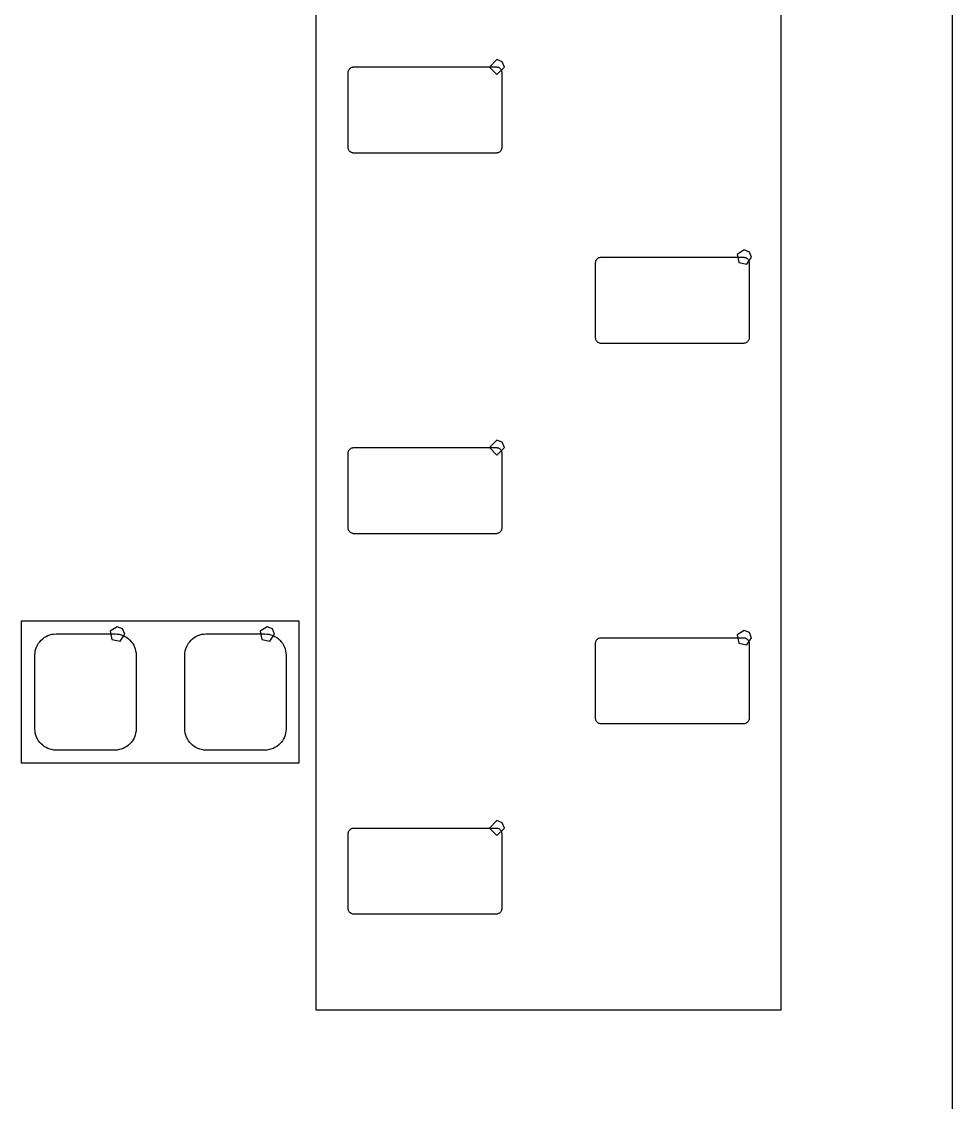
# Model space of a CAD drawing. Extents: x 114 to 258, y 8 to 198.
# Drawn here: x 244.13 to 256.55, y 135.88 to 150.31 of the extents above; entities that cross this region are included whole.
import ezdxf

# ---------------------------------------------------------------- set-up
doc = ezdxf.new("R2010")
doc.units = 0

msp = doc.modelspace()

# ---------------------------------------------------------------- linework, layer by layer
at = {"layer": 'Layer 1', "color": 7}
for points in [[(256.54762, 99.8091), (256.54762, 187.80994)], [(248.05894, 137.109), (248.05894, 158.65836)], [(254.25908, 158.65836), (254.25908, 137.109)], [(250.468638, 149.800796), (250.368638, 149.700796), (250.468638, 149.600796), (250.568638, 149.700796), (250.539349, 149.771507), (250.468638, 149.800796), (250.468638, 149.800796)], [(248.48566, 149.64136), (248.4882, 149.64898)], [(248.48566, 149.63374), (248.48566, 149.64136)], [(248.48566, 149.62866), (248.48566, 149.63374)], [(248.48566, 148.6279), (248.48566, 149.62866)], [(248.4882, 149.64898), (248.49074, 149.6566)], [(248.49074, 149.6566), (248.49328, 149.66168)], [(248.49328, 149.66168), (248.49836, 149.6693)], [(248.49836, 149.6693), (248.5009, 149.67438)], [(248.5009, 149.67438), (248.50598, 149.67946)], [(248.50598, 149.67946), (248.5136, 149.68454)], [(248.5136, 149.68454), (248.51868, 149.68962)], [(248.51868, 149.68962), (248.52376, 149.6947)], [(248.52376, 149.6947), (248.53138, 149.69724)], [(248.53138, 149.69724), (248.539, 149.69978)], [(248.539, 149.69978), (248.54662, 149.69978)], [(248.54662, 149.69978), (248.5517, 149.70232)], [(248.5517, 149.70232), (248.55932, 149.70232)], [(248.55932, 149.70232), (250.45924, 149.70232)], [(250.45924, 149.70232), (250.46686, 149.70232)], [(250.46686, 149.70232), (250.47448, 149.69978)], [(250.47448, 149.69978), (250.4821, 149.69978)], [(250.4821, 149.69978), (250.48972, 149.69724)], [(250.48972, 149.69724), (250.4948, 149.6947)], [(250.4948, 149.6947), (250.50242, 149.68962)], [(250.50242, 149.68962), (250.5075, 149.68454)], [(250.5075, 149.68454), (250.51258, 149.67946)], [(250.51258, 149.67946), (250.51766, 149.67438)], [(250.51766, 149.67438), (250.52274, 149.6693)], [(250.52274, 149.6693), (250.52528, 149.66168)], [(250.52528, 149.66168), (250.53036, 149.6566)], [(250.53036, 149.6566), (250.5329, 149.64898)], [(250.5329, 149.64898), (250.5329, 149.64136)], [(250.5329, 149.64136), (250.53544, 149.63374)], [(250.53544, 149.63374), (250.53544, 149.62866)], [(250.53544, 149.62866), (250.53544, 148.6279)], [(248.48566, 148.62028), (248.48566, 148.6279)], [(248.48566, 148.61266), (248.48566, 148.62028)], [(248.4882, 148.60504), (248.48566, 148.61266)], [(250.53544, 148.62028), (250.5329, 148.61266)], [(250.5329, 148.61266), (250.5329, 148.60504)], [(250.53544, 148.6279), (250.53544, 148.62028)], [(248.49074, 148.59996), (248.4882, 148.60504)], [(248.49328, 148.59234), (248.49074, 148.59996)], [(248.49836, 148.58472), (248.49328, 148.59234)], [(248.5009, 148.57964), (248.49836, 148.58472)], [(248.50598, 148.57456), (248.5009, 148.57964)], [(248.5136, 148.56948), (248.50598, 148.57456)], [(248.51868, 148.5644), (248.5136, 148.56948)], [(248.52376, 148.56186), (248.51868, 148.5644)], [(248.53138, 148.55932), (248.52376, 148.56186)], [(248.539, 148.55678), (248.53138, 148.55932)], [(248.54662, 148.55424), (248.539, 148.55678)], [(248.5517, 148.5517), (248.54662, 148.55424)], [(248.55932, 148.5517), (248.5517, 148.5517)], [(250.45924, 148.5517), (248.55932, 148.5517)], [(250.46686, 148.5517), (250.45924, 148.5517)], [(250.47448, 148.55424), (250.46686, 148.5517)], [(250.4821, 148.55678), (250.47448, 148.55424)], [(250.48972, 148.55932), (250.4821, 148.55678)], [(250.4948, 148.56186), (250.48972, 148.55932)], [(250.50242, 148.5644), (250.4948, 148.56186)], [(250.5075, 148.56948), (250.50242, 148.5644)], [(250.51258, 148.57456), (250.5075, 148.56948)], [(250.51766, 148.57964), (250.51258, 148.57456)], [(250.52274, 148.58472), (250.51766, 148.57964)], [(250.52528, 148.59234), (250.52274, 148.58472)], [(250.53036, 148.59996), (250.52528, 148.59234)], [(250.5329, 148.60504), (250.53036, 148.59996)], [(253.768606, 147.260796), (253.676218, 147.199064), (253.697895, 147.090085), (253.806874, 147.068408), (253.868606, 147.160796), (253.839317, 147.231507), (253.768606, 147.260796), (253.768606, 147.260796)], [(251.78512, 147.09374), (251.78766, 147.10136)], [(251.78512, 147.08866), (251.78512, 147.09374)], [(251.78512, 146.0879), (251.78512, 147.08866)], [(251.78766, 147.10898), (251.7902, 147.1166)], [(251.78766, 147.10136), (251.78766, 147.10898)], [(251.7902, 147.1166), (251.79274, 147.12168)], [(251.79274, 147.12168), (251.79782, 147.1293)], [(251.79782, 147.1293), (251.8029, 147.13438)], [(251.8029, 147.13438), (251.80798, 147.13946)], [(251.80798, 147.13946), (251.81306, 147.14454)], [(251.81306, 147.14454), (251.81814, 147.14962)], [(251.81814, 147.14962), (251.82576, 147.1547)], [(251.82576, 147.1547), (251.83084, 147.15724)], [(251.83084, 147.15724), (251.83846, 147.15978)], [(251.83846, 147.15978), (251.84608, 147.15978)], [(251.84608, 147.15978), (251.8537, 147.16232)], [(251.8537, 147.16232), (251.86132, 147.16232)], [(251.86132, 147.16232), (253.76124, 147.16232)], [(253.76124, 147.16232), (253.76632, 147.16232)], [(253.76632, 147.16232), (253.77394, 147.15978)], [(253.77394, 147.15978), (253.78156, 147.15978)], [(253.78156, 147.15978), (253.78918, 147.15724)], [(253.78918, 147.15724), (253.79426, 147.1547)], [(253.79426, 147.1547), (253.80188, 147.14962)], [(253.80188, 147.14962), (253.80696, 147.14454)], [(253.80696, 147.14454), (253.81204, 147.13946)], [(253.81204, 147.13946), (253.81712, 147.13438)], [(253.81712, 147.13438), (253.8222, 147.1293)], [(253.8222, 147.1293), (253.82728, 147.12168)], [(253.82728, 147.12168), (253.82982, 147.1166)], [(253.82982, 147.1166), (253.83236, 147.10898)], [(253.83236, 147.10898), (253.8349, 147.10136)], [(253.8349, 147.10136), (253.8349, 147.09374)], [(253.8349, 147.09374), (253.8349, 147.08866)], [(253.8349, 147.08866), (253.8349, 146.0879)], [(251.78512, 146.08028), (251.78512, 146.0879)], [(251.78766, 146.07266), (251.78512, 146.08028)], [(251.78766, 146.06504), (251.78766, 146.07266)], [(251.7902, 146.05996), (251.78766, 146.06504)], [(251.79274, 146.05234), (251.7902, 146.05996)], [(251.79782, 146.04472), (251.79274, 146.05234)], [(251.8029, 146.03964), (251.79782, 146.04472)], [(251.80798, 146.03456), (251.8029, 146.03964)], [(251.81306, 146.02948), (251.80798, 146.03456)], [(251.81814, 146.0244), (251.81306, 146.02948)], [(251.82576, 146.02186), (251.81814, 146.0244)], [(251.83084, 146.01932), (251.82576, 146.02186)], [(251.83846, 146.01678), (251.83084, 146.01932)], [(251.84608, 146.01424), (251.83846, 146.01678)], [(251.8537, 146.0117), (251.84608, 146.01424)], [(251.86132, 146.0117), (251.8537, 146.0117)], [(253.76124, 146.0117), (251.86132, 146.0117)], [(253.76632, 146.0117), (253.76124, 146.0117)], [(253.77394, 146.01424), (253.76632, 146.0117)], [(253.78156, 146.01678), (253.77394, 146.01424)], [(253.78918, 146.01932), (253.78156, 146.01678)], [(253.79426, 146.02186), (253.78918, 146.01932)], [(253.80188, 146.0244), (253.79426, 146.02186)], [(253.80696, 146.02948), (253.80188, 146.0244)], [(253.81204, 146.03456), (253.80696, 146.02948)], [(253.81712, 146.03964), (253.81204, 146.03456)], [(253.8222, 146.04472), (253.81712, 146.03964)], [(253.82728, 146.05234), (253.8222, 146.04472)], [(253.82982, 146.05996), (253.82728, 146.05234)], [(253.83236, 146.06504), (253.82982, 146.05996)], [(253.8349, 146.07266), (253.83236, 146.06504)], [(253.8349, 146.0879), (253.8349, 146.08028)], [(253.8349, 146.08028), (253.8349, 146.07266)], [(250.468638, 144.720796), (250.368638, 144.620796), (250.468638, 144.520796), (250.568638, 144.620796), (250.539349, 144.691507), (250.468638, 144.720796), (250.468638, 144.720796)], [(248.48566, 144.56136), (248.4882, 144.56898)], [(248.4882, 144.56898), (248.49074, 144.5766)], [(248.49074, 144.5766), (248.49328, 144.58168)], [(248.49328, 144.58168), (248.49836, 144.5893)], [(248.49836, 144.5893), (248.5009, 144.59438)], [(248.5009, 144.59438), (248.50598, 144.59946)], [(248.50598, 144.59946), (248.5136, 144.60454)], [(248.5136, 144.60454), (248.51868, 144.60962)], [(248.51868, 144.60962), (248.52376, 144.6147)], [(248.52376, 144.6147), (248.53138, 144.61724)], [(248.53138, 144.61724), (248.539, 144.61978)], [(248.539, 144.61978), (248.54662, 144.61978)], [(248.54662, 144.61978), (248.5517, 144.62232)], [(248.5517, 144.62232), (248.55932, 144.62232)], [(248.55932, 144.62232), (250.45924, 144.62232)], [(250.45924, 144.62232), (250.46686, 144.62232)], [(250.46686, 144.62232), (250.47448, 144.61978)], [(250.47448, 144.61978), (250.4821, 144.61978)], [(250.4821, 144.61978), (250.48972, 144.61724)], [(250.48972, 144.61724), (250.4948, 144.6147)], [(250.4948, 144.6147), (250.50242, 144.60962)], [(250.50242, 144.60962), (250.5075, 144.60454)], [(250.5075, 144.60454), (250.51258, 144.59946)], [(250.51258, 144.59946), (250.51766, 144.59438)], [(250.51766, 144.59438), (250.52274, 144.5893)], [(250.52274, 144.5893), (250.52528, 144.58168)], [(250.52528, 144.58168), (250.53036, 144.5766)], [(250.53036, 144.5766), (250.5329, 144.56898)], [(250.5329, 144.56898), (250.5329, 144.56136)], [(248.48566, 144.55374), (248.48566, 144.56136)], [(248.48566, 144.54866), (248.48566, 144.55374)], [(248.48566, 143.5479), (248.48566, 144.54866)], [(250.5329, 144.56136), (250.53544, 144.55374)], [(250.53544, 144.55374), (250.53544, 144.54866)], [(250.53544, 144.54866), (250.53544, 143.5479)], [(248.48566, 143.54028), (248.48566, 143.5479)], [(248.48566, 143.53266), (248.48566, 143.54028)], [(248.4882, 143.52504), (248.48566, 143.53266)], [(248.49074, 143.51996), (248.4882, 143.52504)], [(248.49328, 143.51234), (248.49074, 143.51996)], [(248.49836, 143.50472), (248.49328, 143.51234)], [(248.5009, 143.49964), (248.49836, 143.50472)], [(248.50598, 143.49456), (248.5009, 143.49964)], [(248.5136, 143.48948), (248.50598, 143.49456)], [(248.51868, 143.4844), (248.5136, 143.48948)], [(248.52376, 143.48186), (248.51868, 143.4844)], [(248.53138, 143.47932), (248.52376, 143.48186)], [(248.539, 143.47678), (248.53138, 143.47932)], [(248.54662, 143.47424), (248.539, 143.47678)], [(248.5517, 143.4717), (248.54662, 143.47424)], [(248.55932, 143.4717), (248.5517, 143.4717)], [(250.45924, 143.4717), (248.55932, 143.4717)], [(250.46686, 143.4717), (250.45924, 143.4717)], [(250.47448, 143.47424), (250.46686, 143.4717)], [(250.4821, 143.47678), (250.47448, 143.47424)], [(250.48972, 143.47932), (250.4821, 143.47678)], [(250.4948, 143.48186), (250.48972, 143.47932)], [(250.50242, 143.4844), (250.4948, 143.48186)], [(250.5075, 143.48948), (250.50242, 143.4844)], [(250.51258, 143.49456), (250.5075, 143.48948)], [(250.51766, 143.49964), (250.51258, 143.49456)], [(250.52274, 143.50472), (250.51766, 143.49964)], [(250.52528, 143.51234), (250.52274, 143.50472)], [(250.53036, 143.51996), (250.52528, 143.51234)], [(250.5329, 143.52504), (250.53036, 143.51996)], [(250.53544, 143.54028), (250.5329, 143.53266)], [(250.5329, 143.53266), (250.5329, 143.52504)], [(250.53544, 143.5479), (250.53544, 143.54028)], [(244.12702, 140.40846), (244.12702, 142.30838)], [(244.12702, 142.30838), (247.8278, 142.30838)], [(247.8278, 142.30838), (247.8278, 140.40846)], [(244.47754, 142.11026), (244.50548, 142.12042)], [(244.50548, 142.12042), (244.53088, 142.12804)], [(244.53088, 142.12804), (244.55882, 142.13058)], [(244.55882, 142.13058), (244.58676, 142.13312)], [(244.58676, 142.13312), (245.37416, 142.13312)], [(245.402608, 142.229818), (245.31022, 142.168086), (245.331897, 142.059107), (245.440876, 142.03743), (245.502608, 142.129818), (245.473319, 142.200529), (245.402608, 142.229818), (245.402608, 142.229818)], [(245.37416, 142.13312), (245.4021, 142.13058)], [(245.4021, 142.13058), (245.4275, 142.12804)], [(245.4275, 142.12804), (245.45544, 142.12042)], [(245.45544, 142.12042), (245.48084, 142.11026)], [(246.47906, 142.11026), (246.50446, 142.12042)], [(246.50446, 142.12042), (246.5324, 142.12804)], [(246.5324, 142.12804), (246.5578, 142.13058)], [(246.5578, 142.13058), (246.58574, 142.13312)], [(246.58574, 142.13312), (247.37314, 142.13312)], [(247.402604, 142.229818), (247.310216, 142.168086), (247.331893, 142.059107), (247.440872, 142.03743), (247.502604, 142.129818), (247.473315, 142.200529), (247.402604, 142.229818), (247.402604, 142.229818)], [(247.37314, 142.13312), (247.40108, 142.13058)], [(247.40108, 142.13058), (247.42902, 142.12804)], [(247.42902, 142.12804), (247.45442, 142.12042)], [(247.45442, 142.12042), (247.48236, 142.11026)], [(253.768606, 142.180796), (253.676218, 142.119064), (253.697895, 142.010085), (253.806874, 141.988408), (253.868606, 142.080796), (253.839317, 142.151507), (253.768606, 142.180796), (253.768606, 142.180796)], [(244.32768, 141.95786), (244.33784, 141.98326)], [(244.33784, 141.98326), (244.35308, 142.00866)], [(244.35308, 142.00866), (244.36832, 142.02898)], [(244.36832, 142.02898), (244.38864, 142.0493)], [(244.38864, 142.0493), (244.40896, 142.06962)], [(244.40896, 142.06962), (244.42928, 142.08486)], [(244.42928, 142.08486), (244.45468, 142.1001)], [(244.45468, 142.1001), (244.47754, 142.11026)], [(245.48084, 142.11026), (245.50624, 142.1001)], [(245.50624, 142.1001), (245.5291, 142.08486)], [(245.5291, 142.08486), (245.55196, 142.06962)], [(245.55196, 142.06962), (245.57228, 142.0493)], [(245.57228, 142.0493), (245.59006, 142.02898)], [(245.59006, 142.02898), (245.60784, 142.00866)], [(245.60784, 142.00866), (245.62308, 141.98326)], [(245.62308, 141.98326), (245.63324, 141.95786)], [(246.32666, 141.95786), (246.33936, 141.98326)], [(246.33936, 141.98326), (246.35206, 142.00866)], [(246.35206, 142.00866), (246.36984, 142.02898)], [(246.36984, 142.02898), (246.38762, 142.0493)], [(246.38762, 142.0493), (246.40794, 142.06962)], [(246.40794, 142.06962), (246.4308, 142.08486)], [(246.4308, 142.08486), (246.45366, 142.1001)], [(246.45366, 142.1001), (246.47906, 142.11026)], [(247.48236, 142.11026), (247.50522, 142.1001)], [(247.50522, 142.1001), (247.53062, 142.08486)], [(247.53062, 142.08486), (247.55348, 142.06962)], [(247.55348, 142.06962), (247.5738, 142.0493)], [(247.5738, 142.0493), (247.59158, 142.02898)], [(247.59158, 142.02898), (247.60682, 142.00866)], [(247.60682, 142.00866), (247.62206, 141.98326)], [(247.62206, 141.98326), (247.63476, 141.95786)], [(251.78512, 142.01374), (251.78766, 142.02136)], [(251.78512, 142.00866), (251.78512, 142.01374)], [(251.78512, 141.0079), (251.78512, 142.00866)], [(251.78766, 142.02898), (251.7902, 142.0366)], [(251.78766, 142.02136), (251.78766, 142.02898)], [(251.7902, 142.0366), (251.79274, 142.04168)], [(251.79274, 142.04168), (251.79782, 142.0493)], [(251.79782, 142.0493), (251.8029, 142.05438)], [(251.8029, 142.05438), (251.80798, 142.05946)], [(251.80798, 142.05946), (251.81306, 142.06454)], [(251.81306, 142.06454), (251.81814, 142.06962)], [(251.81814, 142.06962), (251.82576, 142.0747)], [(251.82576, 142.0747), (251.83084, 142.07724)], [(251.83084, 142.07724), (251.83846, 142.07978)], [(251.83846, 142.07978), (251.84608, 142.07978)], [(251.84608, 142.07978), (251.8537, 142.08232)], [(251.8537, 142.08232), (251.86132, 142.08232)], [(251.86132, 142.08232), (253.76124, 142.08232)], [(253.76124, 142.08232), (253.76632, 142.08232)], [(253.76632, 142.08232), (253.77394, 142.07978)], [(253.77394, 142.07978), (253.78156, 142.07978)], [(253.78156, 142.07978), (253.78918, 142.07724)], [(253.78918, 142.07724), (253.79426, 142.0747)], [(253.79426, 142.0747), (253.80188, 142.06962)], [(253.80188, 142.06962), (253.80696, 142.06454)], [(253.80696, 142.06454), (253.81204, 142.05946)], [(253.81204, 142.05946), (253.81712, 142.05438)], [(253.81712, 142.05438), (253.8222, 142.0493)], [(253.8222, 142.0493), (253.82728, 142.04168)], [(253.82728, 142.04168), (253.82982, 142.0366)], [(253.82982, 142.0366), (253.83236, 142.02898)], [(253.83236, 142.02898), (253.8349, 142.02136)], [(253.8349, 142.02136), (253.8349, 142.01374)], [(253.8349, 142.01374), (253.8349, 142.00866)], [(253.8349, 142.00866), (253.8349, 141.0079)], [(244.30482, 141.85118), (244.30736, 141.87912)], [(244.30482, 140.86312), (244.30482, 141.85118)], [(244.30736, 141.87912), (244.3099, 141.90706)], [(244.3099, 141.90706), (244.31752, 141.93246)], [(244.31752, 141.93246), (244.32768, 141.95786)], [(245.63324, 141.95786), (245.6434, 141.93246)], [(245.6434, 141.93246), (245.64848, 141.90706)], [(245.64848, 141.90706), (245.65356, 141.87912)], [(245.65356, 141.87912), (245.6561, 141.85118)], [(245.6561, 141.85118), (245.6561, 140.86312)], [(246.30634, 141.87912), (246.31142, 141.90706)], [(246.30634, 141.85118), (246.30634, 141.87912)], [(246.30634, 140.86312), (246.30634, 141.85118)], [(246.31142, 141.90706), (246.3165, 141.93246)], [(246.3165, 141.93246), (246.32666, 141.95786)], [(247.63476, 141.95786), (247.64238, 141.93246)], [(247.64238, 141.93246), (247.65, 141.90706)], [(247.65, 141.90706), (247.65254, 141.87912)], [(247.65254, 141.87912), (247.65508, 141.85118)], [(247.65508, 141.85118), (247.65508, 140.86312)], [(251.78512, 141.00028), (251.78512, 141.0079)], [(251.78766, 140.99266), (251.78512, 141.00028)], [(251.78766, 140.98504), (251.78766, 140.99266)], [(251.7902, 140.97996), (251.78766, 140.98504)], [(251.79274, 140.97234), (251.7902, 140.97996)], [(251.79782, 140.96472), (251.79274, 140.97234)], [(251.8029, 140.95964), (251.79782, 140.96472)], [(253.8222, 140.96472), (253.81712, 140.95964)], [(253.82728, 140.97234), (253.8222, 140.96472)], [(253.82982, 140.97996), (253.82728, 140.97234)], [(253.83236, 140.98504), (253.82982, 140.97996)], [(253.8349, 140.99266), (253.83236, 140.98504)], [(253.8349, 141.0079), (253.8349, 141.00028)], [(253.8349, 141.00028), (253.8349, 140.99266)], [(244.30736, 140.83518), (244.30482, 140.86312)], [(244.3099, 140.80978), (244.30736, 140.83518)], [(245.65356, 140.83518), (245.64848, 140.80978)], [(245.6561, 140.86312), (245.65356, 140.83518)], [(246.30634, 140.83518), (246.30634, 140.86312)], [(246.31142, 140.80978), (246.30634, 140.83518)], [(247.65254, 140.83518), (247.65, 140.80978)], [(247.65508, 140.86312), (247.65254, 140.83518)], [(251.80798, 140.95456), (251.8029, 140.95964)], [(251.81306, 140.94948), (251.80798, 140.95456)], [(251.81814, 140.9444), (251.81306, 140.94948)], [(251.82576, 140.94186), (251.81814, 140.9444)], [(251.83084, 140.93932), (251.82576, 140.94186)], [(251.83846, 140.93678), (251.83084, 140.93932)], [(251.84608, 140.93424), (251.83846, 140.93678)], [(251.8537, 140.9317), (251.84608, 140.93424)], [(251.86132, 140.9317), (251.8537, 140.9317)], [(253.76124, 140.9317), (251.86132, 140.9317)], [(253.76632, 140.9317), (253.76124, 140.9317)], [(253.77394, 140.93424), (253.76632, 140.9317)], [(253.78156, 140.93678), (253.77394, 140.93424)], [(253.78918, 140.93932), (253.78156, 140.93678)], [(253.79426, 140.94186), (253.78918, 140.93932)], [(253.80188, 140.9444), (253.79426, 140.94186)], [(253.80696, 140.94948), (253.80188, 140.9444)], [(253.81204, 140.95456), (253.80696, 140.94948)], [(253.81712, 140.95964), (253.81204, 140.95456)], [(244.31752, 140.78184), (244.3099, 140.80978)], [(244.32768, 140.75644), (244.31752, 140.78184)], [(244.33784, 140.73104), (244.32768, 140.75644)], [(244.35308, 140.70818), (244.33784, 140.73104)], [(244.36832, 140.68532), (244.35308, 140.70818)], [(244.38864, 140.665), (244.36832, 140.68532)], [(245.59006, 140.68532), (245.57228, 140.665)], [(245.60784, 140.70818), (245.59006, 140.68532)], [(245.62308, 140.73104), (245.60784, 140.70818)], [(245.63324, 140.75644), (245.62308, 140.73104)], [(245.6434, 140.78184), (245.63324, 140.75644)], [(245.64848, 140.80978), (245.6434, 140.78184)], [(246.3165, 140.78184), (246.31142, 140.80978)], [(246.32666, 140.75644), (246.3165, 140.78184)], [(246.33936, 140.73104), (246.32666, 140.75644)], [(246.35206, 140.70818), (246.33936, 140.73104)], [(246.36984, 140.68532), (246.35206, 140.70818)], [(246.38762, 140.665), (246.36984, 140.68532)], [(247.59158, 140.68532), (247.5738, 140.665)], [(247.60682, 140.70818), (247.59158, 140.68532)], [(247.62206, 140.73104), (247.60682, 140.70818)], [(247.63476, 140.75644), (247.62206, 140.73104)], [(247.64238, 140.78184), (247.63476, 140.75644)], [(247.65, 140.80978), (247.64238, 140.78184)], [(244.40896, 140.64722), (244.38864, 140.665)], [(244.42928, 140.62944), (244.40896, 140.64722)], [(244.45468, 140.61674), (244.42928, 140.62944)], [(244.47754, 140.60404), (244.45468, 140.61674)], [(244.50548, 140.59388), (244.47754, 140.60404)], [(244.53088, 140.5888), (244.50548, 140.59388)], [(244.55882, 140.58372), (244.53088, 140.5888)], [(244.58676, 140.58118), (244.55882, 140.58372)], [(245.37416, 140.58118), (244.58676, 140.58118)], [(245.4021, 140.58372), (245.37416, 140.58118)], [(245.4275, 140.5888), (245.4021, 140.58372)], [(245.45544, 140.59388), (245.4275, 140.5888)], [(245.48084, 140.60404), (245.45544, 140.59388)], [(245.50624, 140.61674), (245.48084, 140.60404)], [(245.5291, 140.62944), (245.50624, 140.61674)], [(245.55196, 140.64722), (245.5291, 140.62944)], [(245.57228, 140.665), (245.55196, 140.64722)], [(246.40794, 140.64722), (246.38762, 140.665)], [(246.4308, 140.62944), (246.40794, 140.64722)], [(246.45366, 140.61674), (246.4308, 140.62944)], [(246.47906, 140.60404), (246.45366, 140.61674)], [(246.50446, 140.59388), (246.47906, 140.60404)], [(246.5324, 140.5888), (246.50446, 140.59388)], [(246.5578, 140.58372), (246.5324, 140.5888)], [(246.58574, 140.58118), (246.5578, 140.58372)], [(247.37314, 140.58118), (246.58574, 140.58118)], [(247.40108, 140.58372), (247.37314, 140.58118)], [(247.42902, 140.5888), (247.40108, 140.58372)], [(247.45442, 140.59388), (247.42902, 140.5888)], [(247.48236, 140.60404), (247.45442, 140.59388)], [(247.50522, 140.61674), (247.48236, 140.60404)], [(247.53062, 140.62944), (247.50522, 140.61674)], [(247.55348, 140.64722), (247.53062, 140.62944)], [(247.5738, 140.665), (247.55348, 140.64722)], [(247.8278, 140.40846), (244.12702, 140.40846)], [(248.5009, 139.51438), (248.50598, 139.51946)], [(248.50598, 139.51946), (248.5136, 139.52454)], [(248.5136, 139.52454), (248.51868, 139.52962)], [(248.51868, 139.52962), (248.52376, 139.5347)], [(248.52376, 139.5347), (248.53138, 139.53724)], [(248.53138, 139.53724), (248.539, 139.53978)], [(248.539, 139.53978), (248.54662, 139.53978)], [(248.54662, 139.53978), (248.5517, 139.54232)], [(248.5517, 139.54232), (248.55932, 139.54232)], [(248.55932, 139.54232), (250.45924, 139.54232)], [(250.468638, 139.640796), (250.368638, 139.540796), (250.468638, 139.440796), (250.568638, 139.540796), (250.539349, 139.611507), (250.468638, 139.640796), (250.468638, 139.640796)], [(250.45924, 139.54232), (250.46686, 139.54232)], [(250.46686, 139.54232), (250.47448, 139.53978)], [(250.47448, 139.53978), (250.4821, 139.53978)], [(250.4821, 139.53978), (250.48972, 139.53724)], [(250.48972, 139.53724), (250.4948, 139.5347)], [(250.4948, 139.5347), (250.50242, 139.52962)], [(250.50242, 139.52962), (250.5075, 139.52454)], [(250.5075, 139.52454), (250.51258, 139.51946)], [(250.51258, 139.51946), (250.51766, 139.51438)], [(248.48566, 139.48136), (248.4882, 139.48898)], [(248.48566, 139.47374), (248.48566, 139.48136)], [(248.48566, 139.46866), (248.48566, 139.47374)], [(248.48566, 138.4679), (248.48566, 139.46866)], [(248.4882, 139.48898), (248.49074, 139.4966)], [(248.49074, 139.4966), (248.49328, 139.50168)], [(248.49328, 139.50168), (248.49836, 139.5093)], [(248.49836, 139.5093), (248.5009, 139.51438)], [(250.51766, 139.51438), (250.52274, 139.5093)], [(250.52274, 139.5093), (250.52528, 139.50168)], [(250.52528, 139.50168), (250.53036, 139.4966)], [(250.53036, 139.4966), (250.5329, 139.48898)], [(250.5329, 139.48898), (250.5329, 139.48136)], [(250.5329, 139.48136), (250.53544, 139.47374)], [(250.53544, 139.47374), (250.53544, 139.46866)], [(250.53544, 139.46866), (250.53544, 138.4679)], [(248.48566, 138.46028), (248.48566, 138.4679)], [(248.48566, 138.45266), (248.48566, 138.46028)], [(248.4882, 138.44504), (248.48566, 138.45266)], [(248.49074, 138.43996), (248.4882, 138.44504)], [(248.49328, 138.43234), (248.49074, 138.43996)], [(248.49836, 138.42472), (248.49328, 138.43234)], [(248.5009, 138.41964), (248.49836, 138.42472)], [(248.50598, 138.41456), (248.5009, 138.41964)], [(248.5136, 138.40948), (248.50598, 138.41456)], [(248.51868, 138.4044), (248.5136, 138.40948)], [(248.52376, 138.40186), (248.51868, 138.4044)], [(248.53138, 138.39932), (248.52376, 138.40186)], [(248.539, 138.39678), (248.53138, 138.39932)], [(248.54662, 138.39424), (248.539, 138.39678)], [(248.5517, 138.3917), (248.54662, 138.39424)], [(248.55932, 138.3917), (248.5517, 138.3917)], [(250.45924, 138.3917), (248.55932, 138.3917)], [(250.46686, 138.3917), (250.45924, 138.3917)], [(250.47448, 138.39424), (250.46686, 138.3917)], [(250.4821, 138.39678), (250.47448, 138.39424)], [(250.48972, 138.39932), (250.4821, 138.39678)], [(250.4948, 138.40186), (250.48972, 138.39932)], [(250.50242, 138.4044), (250.4948, 138.40186)], [(250.5075, 138.40948), (250.50242, 138.4044)], [(250.51258, 138.41456), (250.5075, 138.40948)], [(250.51766, 138.41964), (250.51258, 138.41456)], [(250.52274, 138.42472), (250.51766, 138.41964)], [(250.52528, 138.43234), (250.52274, 138.42472)], [(250.53036, 138.43996), (250.52528, 138.43234)], [(250.5329, 138.44504), (250.53036, 138.43996)], [(250.53544, 138.46028), (250.5329, 138.45266)], [(250.5329, 138.45266), (250.5329, 138.44504)], [(250.53544, 138.4679), (250.53544, 138.46028)], [(254.25908, 137.109), (248.05894, 137.109)]]:
    msp.add_lwpolyline(points, dxfattribs=at)

doc.saveas('drawing.dxf')
